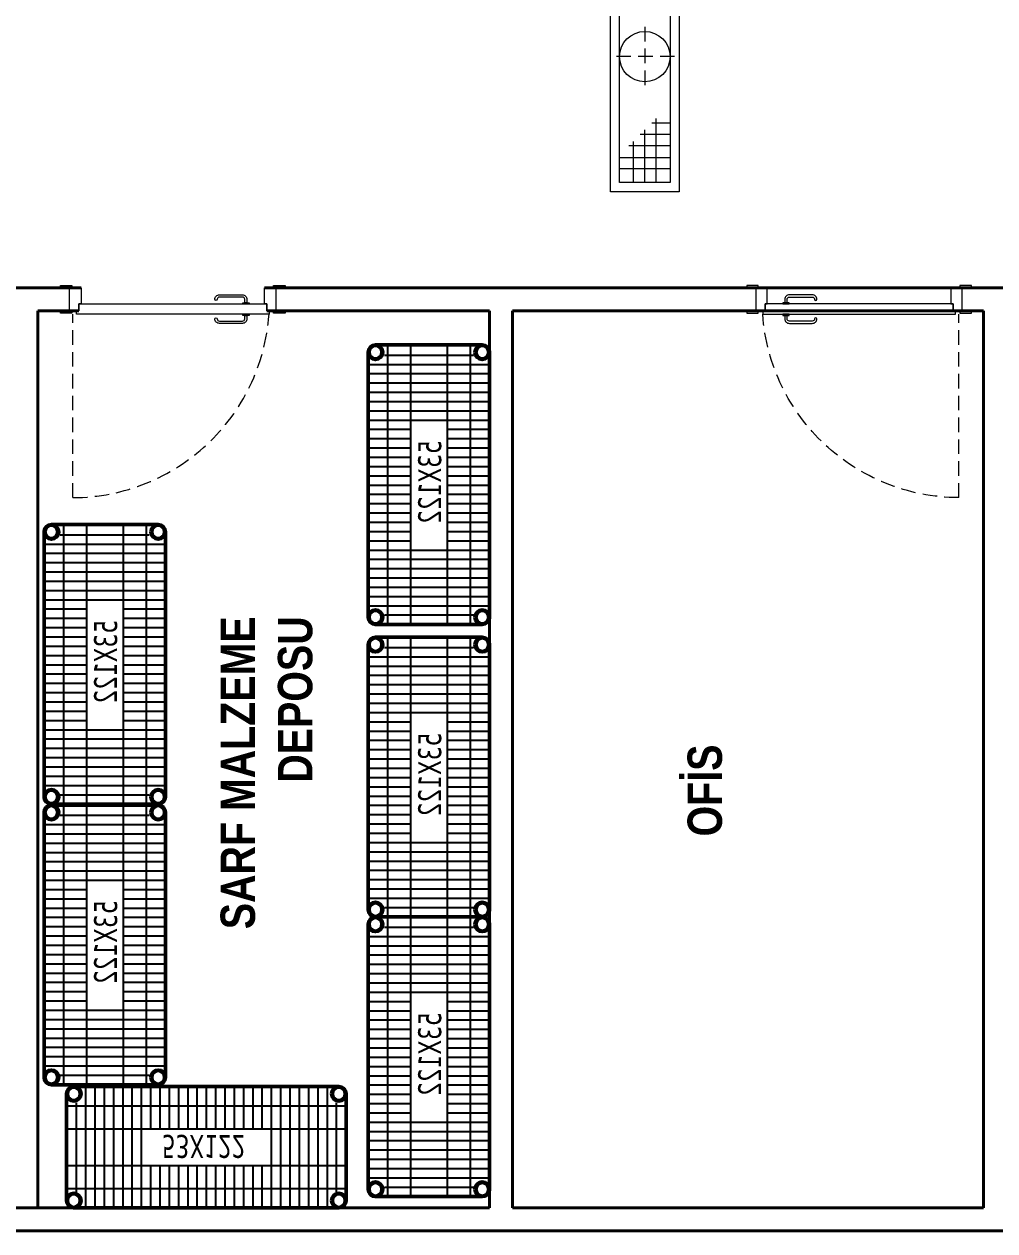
# Model space of a CAD drawing. Header units: centimetres. Extents: x 3125 to 7752, y 12316 to 13705.
# Drawn here: x 3543 to 3966, y 12317 to 12844 of the extents above; entities that cross this region are included whole.
import ezdxf
from ezdxf.enums import TextEntityAlignment as Align

# ---------------------------------------------------------------- set-up
doc = ezdxf.new("R2010")
doc.units = ezdxf.units.CM
doc.linetypes.add('DASHED2', pattern=[9.525, 6.35, -3.175])
doc.layers.add('0-MUTFAK', color=7, linetype='Continuous')
doc.layers.add('sıhhi tesisat', color=162, linetype='Continuous')
for name, color, linetype, lineweight in [('A_strc-prf', 115, 'Continuous', 9), ('A_text', 7, 'Continuous', 9), ('BL-C', 140, 'Continuous', 0), ('continious', 7, 'Continuous', 50), ('continious2', 253, 'Continuous', 25), ('DUVAR', 1, 'Continuous', 40), ('yerizg-a', 7, 'Continuous', 15), ('yerizg-b', 7, 'Continuous', 9)]:
    doc.layers.add(name, color=color, linetype=linetype, lineweight=lineweight)
doc.styles.add('GZP', font='ARIALN.TTF')
doc.styles.add('ROMANS', font='ROMANSTW.SHX', dxfattribs={"width": 0.8})
doc.styles.add('STYLE1', font='tahoma.ttf', dxfattribs={"height": 18})

# ---------------------------------------------------------------- blocks, each defined once
blk = doc.blocks.new('A$C53276CB1')
for p, q in [((118.8, 53), (3.2, 53)), ((0, 49.79), (0, 3.2)), ((122, 49.79), (122, 3.2)), ((118.8, 0), (3.2, 0))]:
    blk.add_line(p, q)
for centre in [(3.2, 49.8), (118.8, 49.8), (3.2, 3.2), (118.8, 3.2)]:
    blk.add_circle(centre, 3.2)
at = {"layer": 'continious2'}
for p, q in [((8.48, 53), (8.48, 0)), ((12.53, 53), (12.53, 0)), ((16.58, 53), (16.58, 0)), ((20.63, 53), (20.63, 0)), ((24.68, 53), (24.68, 0)), ((28.73, 53), (28.73, 0)), ((32.78, 53), (32.78, 0)), ((36.83, 53), (36.83, 34.5)), ((40.88, 53), (40.88, 34.5)), ((44.93, 53), (44.93, 34.5)), ((48.98, 53), (48.98, 34.5)), ((53.03, 53), (53.03, 34.5)), ((57.08, 53), (57.08, 34.5)), ((61.13, 53), (61.13, 34.5)), ((65.18, 53), (65.18, 34.5)), ((69.23, 53), (69.23, 34.5)), ((73.28, 53), (73.28, 34.5)), ((77.33, 53), (77.33, 34.5)), ((81.38, 53), (81.38, 34.5)), ((85.43, 53), (85.43, 34.5)), ((89.48, 53), (89.48, 0)), ((93.53, 53), (93.53, 0)), ((97.58, 53), (97.58, 0)), ((101.63, 53), (101.63, 0)), ((105.68, 53), (105.68, 0)), ((109.73, 53), (109.73, 0)), ((113.78, 53), (113.78, 0)), ((0, 44.5), (122, 44.5)), ((4.43, 45.91), (4.43, 7.09)), ((117.83, 45.91), (117.83, 7.09)), ((0, 34.5), (122, 34.5)), ((0, 18.5), (122, 18.5)), ((36.83, 18.5), (36.83, 0)), ((40.88, 18.5), (40.88, 0)), ((44.93, 18.5), (44.93, 0)), ((48.98, 18.5), (48.98, 0)), ((53.03, 18.5), (53.03, 0)), ((57.08, 18.5), (57.08, 0)), ((61.13, 18.5), (61.13, 0)), ((65.18, 18.5), (65.18, 0)), ((69.23, 18.5), (69.23, 0)), ((73.28, 18.5), (73.28, 0)), ((77.33, 18.5), (77.33, 0)), ((81.38, 18.5), (81.38, 0)), ((85.43, 18.5), (85.43, 0)), ((0, 8.5), (122, 8.5))]:
    blk.add_line(p, q, dxfattribs=at)
for centre in [(3.2, 49.8), (118.8, 49.8), (3.2, 3.2), (118.8, 3.2)]:
    blk.add_circle(centre, 2.5, dxfattribs=at)
at = {"style": 'STYLE1', "width": 0.8}
blk.add_text('53X122', height=10, dxfattribs=at).set_placement((41.61, 21.15))
blk = doc.blocks.new('Y-SIFON')
at = {"layer": 'yerizg-a', "color": 0, "linetype": 'Continuous'}
blk.add_circle((0, 0), 11, dxfattribs=at)
at = {"layer": 'yerizg-b', "color": 0, "linetype": 'DASHED2'}
for points in [[(0, 13), (0, -13)], [(-13, 0), (13, 0)]]:
    blk.add_lwpolyline(points, dxfattribs=at)
blk = doc.blocks.new('FGEWRW')
at = {"layer": 'BL-C', "linetype": 'Continuous'}
for p, q in [((418958.37, 6392413.23, 0), (418958.37, 6392391.23, 0)), ((418963.37, 6392391.23, 0), (418963.37, 6392413.23, 0)), ((418968.37, 6392413.23, 0), (418968.37, 6392395.23, 0)), ((418973.37, 6392413.23, 0), (418973.37, 6392400.23, 0)), ((418978.37, 6392413.23, 0), (418978.37, 6392405.23, 0)), ((419053.37, 6392413.23, 0), (419053.37, 6392391.23, 0)), ((419058.37, 6392391.23, 0), (419058.37, 6392413.23, 0)), ((419048.37, 6392391.23, 0), (419048.37, 6392409.23, 0)), ((418952.37, 6392407.23, 0), (418980.37, 6392407.23, 0)), ((419043.37, 6392391.23, 0), (419043.37, 6392404.23, 0)), ((419064.37, 6392407.23, 0), (419046.37, 6392407.23, 0)), ((418952.37, 6392402.23, 0), (418975.37, 6392402.23, 0)), ((419064.37, 6392402.23, 0), (419041.37, 6392402.23, 0)), ((418952.37, 6392397.23, 0), (418970.37, 6392397.23, 0)), ((419064.37, 6392397.23, 0), (419034.37, 6392397.23, 0))]:
    blk.add_line(p, q, dxfattribs=at)
at = {"layer": 'BL-C', "linetype": 'Continuous', "elevation": 0}
for points in [[(419068.37, 6392417.23), (418948.37, 6392417.23), (418948.37, 6392387.23), (419068.37, 6392387.23)], [(419064.37, 6392413.23), (418952.37, 6392413.23), (418952.37, 6392391.23), (419064.37, 6392391.23)]]:
    blk.add_lwpolyline(points, close=True, dxfattribs=at)
at = {"layer": 'sıhhi tesisat'}
blk.add_line((419038.37, 6392391.23, 0), (419038.37, 6392399.23, 0), dxfattribs=at)
at = {"layer": 'BL-C', "linetype": 'Continuous', "extrusion": (0, 0, -1), "zscale": -1}
blk.add_blockref('Y-SIFON', (-419007.37, 6392402.23, 0), dxfattribs=at)
at = {"layer": 'BL-C', "linetype": 'Continuous', "style": 'ROMANS', "text_generation_flag": 4, "width": 0.8}
blk.add_attdef('YRNO', text='', height=10, rotation=180, dxfattribs=at).set_placement((418965.37, 6392377.23, 0), align=Align.MIDDLE)
blk = doc.blocks.new('WE2')
at = {"layer": 'A_strc-prf', "linetype": 'DASHED2', "elevation": 0}
blk.add_lwpolyline([(-2278.77, 19384.01, -0.392696), (-2193.23, 19464.02), (-2193.23, 19384.01)], format="xyb", dxfattribs=at)
blk.add_lwpolyline([(-2278.77, 19384.01, -0.392696), (-2193.23, 19464.02), (-2193.23, 19384.01)], format="xyb", dxfattribs=at)
at = {"layer": 'A_strc-prf', "elevation": 0}
for points in [[(-2285.77, 19383.51), (-2280.77, 19383.51), (-2280.77, 19382.51), (-2281.77, 19382.51), (-2285.77, 19382.51)], [(-2285.77, 19383.51), (-2280.77, 19383.51), (-2280.77, 19382.51), (-2281.77, 19382.51), (-2285.77, 19382.51)], [(-2277.77, 19382.51), (-2278.77, 19382.51), (-2278.77, 19384.01), (-2194.77, 19384.01), (-2194.77, 19382.51), (-2195.77, 19382.51), (-2195.77, 19379.51), (-2196.77, 19379.51), (-2277.77, 19379.51)], [(-2277.77, 19382.51), (-2278.77, 19382.51), (-2278.77, 19384.01), (-2194.77, 19384.01), (-2194.77, 19382.51), (-2195.77, 19382.51), (-2195.77, 19379.51), (-2196.77, 19379.51), (-2277.77, 19379.51)], [(-2270.03, 19384.51), (-2267.28, 19384.51), (-2267.28, 19384.01), (-2270.03, 19384.01)], [(-2270.03, 19384.51), (-2267.28, 19384.51), (-2267.28, 19384.01), (-2270.03, 19384.01)], [(-2192.77, 19383.51), (-2187.77, 19383.51), (-2187.77, 19382.51), (-2191.77, 19382.51), (-2192.77, 19382.51)], [(-2192.77, 19383.51), (-2187.77, 19383.51), (-2187.77, 19382.51), (-2191.77, 19382.51), (-2192.77, 19382.51)], [(-2281.77, 19382.51), (-2277.77, 19382.51), (-2277.77, 19379.51), (-2276.77, 19379.51), (-2276.77, 19372.51), (-2281.77, 19372.51)], [(-2281.77, 19382.51), (-2277.77, 19382.51), (-2277.77, 19379.51), (-2276.77, 19379.51), (-2276.77, 19372.51), (-2281.77, 19372.51)], [(-2270.03, 19379.51), (-2267.28, 19379.51), (-2267.28, 19379.01), (-2270.03, 19379.01)], [(-2270.03, 19379.51), (-2267.28, 19379.51), (-2267.28, 19379.01), (-2270.03, 19379.01)], [(-2196.77, 19379.51), (-2195.77, 19379.51), (-2195.77, 19382.51), (-2191.77, 19382.51), (-2191.77, 19372.51), (-2196.77, 19372.51)], [(-2196.77, 19379.51), (-2195.77, 19379.51), (-2195.77, 19382.51), (-2191.77, 19382.51), (-2191.77, 19372.51), (-2196.77, 19372.51)], [(-2285.77, 19372.51), (-2281.77, 19372.51), (-2280.77, 19372.51), (-2280.77, 19371.51), (-2285.77, 19371.51)], [(-2285.77, 19372.51), (-2281.77, 19372.51), (-2280.77, 19372.51), (-2280.77, 19371.51), (-2285.77, 19371.51)], [(-2192.77, 19372.51), (-2191.77, 19372.51), (-2187.77, 19372.51), (-2187.77, 19371.51), (-2192.77, 19371.51)], [(-2192.77, 19372.51), (-2191.77, 19372.51), (-2187.77, 19372.51), (-2187.77, 19371.51), (-2192.77, 19371.51)]]:
    blk.add_lwpolyline(points, close=True, dxfattribs=at)
for points in [[(-2267.15, 19388.01), (-2257.15, 19388.01, -0.414214), (-2255.15, 19386.01, -0.91685), (-2256.15, 19386.01, 0.414214), (-2257.15, 19387.01), (-2267.15, 19387.01, 0.414214), (-2268.15, 19386.01), (-2268.15, 19384.51), (-2269.15, 19384.51), (-2269.15, 19386.01, -0.414214)], [(-2267.15, 19388.01), (-2257.15, 19388.01, -0.414214), (-2255.15, 19386.01, -0.91685), (-2256.15, 19386.01, 0.414214), (-2257.15, 19387.01), (-2267.15, 19387.01, 0.414214), (-2268.15, 19386.01), (-2268.15, 19384.51), (-2269.15, 19384.51), (-2269.15, 19386.01, -0.414214)], [(-2269.15, 19377.51), (-2269.15, 19379.01), (-2268.15, 19379.01), (-2268.15, 19377.51, 0.414214), (-2267.15, 19376.51), (-2257.15, 19376.51, 0.414214), (-2256.15, 19377.51, -0.91685), (-2255.15, 19377.51, -0.414214), (-2257.15, 19375.51), (-2267.15, 19375.51, -0.414214)], [(-2269.15, 19377.51), (-2269.15, 19379.01), (-2268.15, 19379.01), (-2268.15, 19377.51, 0.414214), (-2267.15, 19376.51), (-2257.15, 19376.51, 0.414214), (-2256.15, 19377.51, -0.91685), (-2255.15, 19377.51, -0.414214), (-2257.15, 19375.51), (-2267.15, 19375.51, -0.414214)]]:
    blk.add_lwpolyline(points, format="xyb", close=True, dxfattribs=at)

msp = doc.modelspace()

# ---------------------------------------------------------------- linework, layer by layer
at = {"layer": 'DUVAR', "color": 5}
for p, q in [((3567.58, 12728.71), (3403.78, 12728.71)), ((3755.78, 12728.71), (3647.58, 12728.71)), ((3971.1, 12728.71), (3755.78, 12728.71)), ((3548.78, 12327.33), (3548.78, 12718.71)), ((3566.58, 12718.71), (3548.78, 12718.71)), ((3745.78, 12718.71), (3648.58, 12718.71)), ((3745.78, 12718.71), (3745.78, 12327.33)), ((3755.78, 12718.71), (3755.78, 12327.33)), ((3961.1, 12718.71), (3755.78, 12718.71)), ((3961.1, 12718.71), (3961.1, 12327.33)), ((3293.78, 12327.33), (3731.78, 12327.33)), ((3536.78, 12327.33), (3731.78, 12327.33)), ((3546.78, 12327.33), (3745.78, 12327.33)), ((3755.78, 12327.33), (3961.1, 12327.33)), ((3283.78, 12317.33), (5191.28, 12317.33))]:
    msp.add_line(p, q, dxfattribs=at)

# ---------------------------------------------------------------- block references
at = {"layer": '0-MUTFAK', "color": 0, "xscale": -1, "rotation": 270.0000000000001}
msp.add_blockref('FGEWRW', (-6388588.77, -406177.76, 0), dxfattribs=at)
at = {"layer": 'continious', "lineweight": -2, "xscale": -1}
for p, rotation in [((3745.78, 12703.83), 90), ((3604.45, 12625.45), 90), ((3745.78, 12576.26), 90), ((3604.45, 12503.09), 90), ((3745.78, 12454.26), 90), ((3561.22, 12380.33), 180)]:
    msp.add_blockref('A$C53276CB1', p, dxfattribs=dict(at, rotation=rotation))
at = {"layer": 'DUVAR', "color": 5, "rotation": 180}
msp.add_blockref('WE2', (1370.81, 32101.23, 0), dxfattribs=at)
at = {"layer": 'DUVAR', "color": 5, "xscale": -1, "rotation": 180}
msp.add_blockref('WE2', (6143.64, 32101.23, 0), dxfattribs=at)

# ---------------------------------------------------------------- texts
at = {"layer": 'A_text', "char_height": 15, "rotation": 90, "style": 'GZP'}
for s, insert, attachment_point in [('{\\fArial Narrow|b1|i0|c162|p34;SARF MALZEME DEPOSU}', (3628.45, 12585.4), 3), ('{\\fArial Narrow|b1|i0|c162|p34;OFİS}', (3832.1, 12489.39), 1)]:
    msp.add_mtext_dynamic_manual_height_columns(s, width=187.0193, gutter_width=12.5, heights=[0], dxfattribs=dict(at, insert=insert, attachment_point=attachment_point))

doc.saveas('drawing.dxf')
